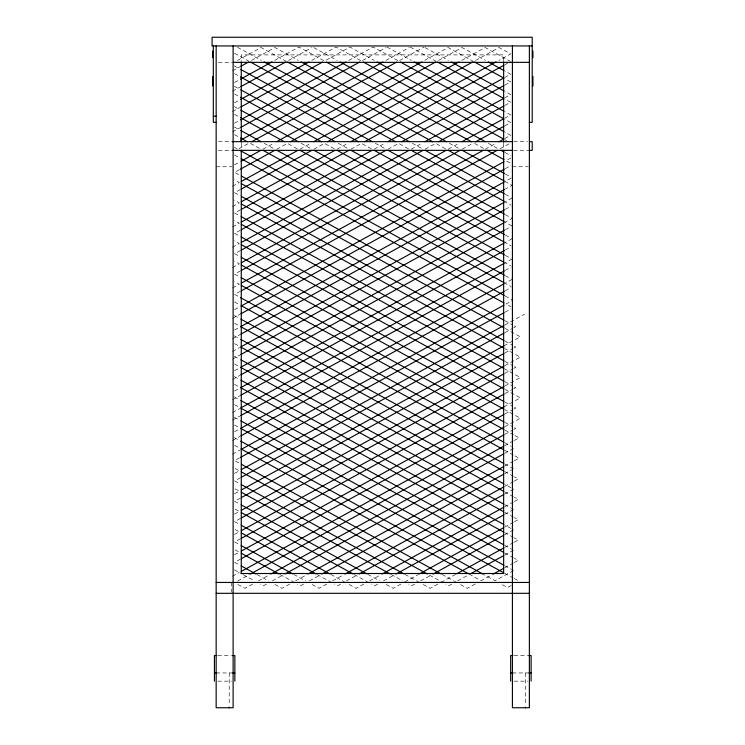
<?xml version="1.0" encoding="UTF-8"?>
<svg xmlns="http://www.w3.org/2000/svg" width="745" height="745" viewBox="0 0 745 745"><rect width="100%" height="100%" fill="white"/><g stroke="black" fill="none" stroke-linecap="round" stroke-linejoin="round"><path stroke-width="0.56" stroke-dasharray="3.73 2.79" d="M237.525 60.466L261.076 47.54L286.555 61.528M232.505 70.85L239.843 66.827M251.475 60.438L274.97 47.54L298.335 60.364M234.517 82.472L239.527 79.715M274.784 60.364L299.006 47.065L324.485 61.053L349.964 47.065L374.288 60.419M232.505 91.197L239.843 87.174M288.538 60.438L311.913 47.615M234.517 102.81L239.527 100.063M311.792 60.392L336.07 47.065L361.548 61.053M232.505 111.545L239.843 107.522M234.517 123.158L239.527 120.411M348.809 60.419L373.133 47.065L398.612 61.053M232.505 131.893L239.843 127.87M362.545 60.513L386.04 47.615M385.873 60.419L409.228 47.596M238.875 148.739L248.523 143.44M399.609 60.513L424.101 47.065M234.489 164.813L240.43 161.553M262.929 149.205L273.713 143.282M424.771 60.364L448.127 47.54L473.606 61.528M239.564 169.655L234.656 172.356L240.449 175.531M276.805 149.214L287.421 143.385L298.037 149.214M438.526 60.438L462.021 47.54L485.386 60.364M232.505 186.25L239.285 182.525L234.442 179.862M299.993 149.205L310.777 143.282M461.835 60.364L485.191 47.54L510.67 61.528M240.449 189.519L234.656 192.694L240.449 195.879M313.869 149.214L324.485 143.385L335.101 149.214M475.589 60.438L499.094 47.54L510.67 53.901L498.899 60.364M232.505 206.598L239.285 202.873L234.442 200.209M337.057 149.205L347.84 143.282M240.449 209.867L234.656 213.042L240.449 216.227M350.932 149.214L361.548 143.385L372.165 149.214M504.877 64.713L507.773 63.12M232.505 226.936L239.285 223.221L234.442 220.557M374.13 149.205L384.904 143.282M504.719 77.517L510.67 74.249L504.877 71.064M240.449 230.214L234.656 233.39L240.449 236.565M387.996 149.214L398.612 143.385L409.228 149.214M504.877 85.06L510.67 81.876L504.719 78.607M232.505 247.284L239.285 243.559L234.442 240.905M411.193 149.205L421.977 143.282M504.719 97.865L510.67 94.596L504.877 91.412M240.449 250.553L234.656 253.738L240.449 256.913M425.06 149.214L435.676 143.385L446.302 149.214M504.877 105.399L510.67 102.223L504.719 98.955M232.505 267.632L239.285 263.907L234.442 261.253M448.257 149.205L458.995 143.301M504.719 118.213L510.67 114.935L504.877 111.759M240.449 270.901L234.656 274.086L240.449 277.261M462.124 149.224L472.647 143.44M504.877 125.747L510.67 122.571L504.719 119.302M232.505 287.98L239.285 284.255L234.442 281.591M485.191 149.27L496.002 143.338M504.719 138.551L510.67 135.283L504.877 132.107M240.449 291.248L234.656 294.424L239.592 297.134M500.053 148.739L509.71 143.44M234.507 309.678L240.523 306.372M510.921 157.949L505.957 160.669L512.905 164.487M232.505 318.404L239.853 314.371M505.25 168.687L510.996 165.539M234.545 329.998L239.639 327.204M511.051 178.223L505.091 181.491L512.038 185.309L505.287 189.016M232.505 338.752L239.89 334.701M232.505 351.463L239.639 347.552M512.038 198.021L505.091 201.839L511.051 205.108M232.505 359.099L239.89 355.048M505.287 209.364L511.079 206.179M234.545 370.693L239.639 367.9M232.505 379.438L239.89 375.387M505.287 229.702L511.079 226.527M234.545 391.041L239.639 388.247M512.038 238.717L505.091 242.525L511.051 245.794M232.505 399.786L239.89 395.735M505.287 250.05L511.079 246.874M232.505 412.507L239.639 408.586M512.038 259.055L505.091 262.873L511.051 266.142M232.505 420.133L239.89 416.083M505.287 270.398L511.079 267.222M234.545 431.728L239.639 428.934M512.038 279.403L505.091 283.221L511.051 286.49M232.505 440.481L239.89 436.43M505.287 290.746L511.079 287.561M232.505 454.143L240.523 449.747M239.592 457.886L234.656 460.596L240.449 463.772M505.054 312.164L510.94 308.933M234.442 473.429L239.285 470.765L232.505 467.041M504.821 325.016L524.489 314.213M240.449 477.759L234.656 480.944L240.449 484.12M504.933 332.577L512.765 328.284M513.752 327.735L515.736 326.645L513.752 325.556M234.442 493.767L239.285 491.113L234.442 488.45M503.825 345.904L520.373 336.815L504.821 328.284M240.449 498.107L234.656 501.283L240.449 504.467M504.933 352.925L512.765 348.623M513.752 348.083L515.736 346.993L513.752 345.904M234.442 514.115L239.285 511.461L234.442 508.798M504.821 365.702L520.373 357.162L504.821 348.623M240.449 518.455L234.656 521.63L240.449 524.806M504.933 373.273L512.765 368.971M513.752 368.43L515.736 367.341L513.752 366.251M234.442 534.463L239.285 531.809L234.442 529.146M504.821 386.05L520.373 377.51L504.821 368.971M240.449 538.803L234.656 541.978L240.449 545.154M504.933 393.621L512.765 389.318M513.752 388.769L515.736 387.679L513.752 386.59M234.442 554.811L239.285 552.147L234.442 549.493M503.825 406.938L520.373 397.858L504.821 389.318M240.449 559.141L234.656 562.326L240.449 565.502M504.933 413.959L512.765 409.666M513.752 409.117L515.736 408.027L513.752 406.938M232.505 576.22L239.285 572.495M504.821 426.736L520.373 418.206L504.821 409.666M237.553 581.081L249.221 574.674M504.933 434.307L512.765 430.014M513.752 429.465L515.736 428.375L513.752 427.285M252.648 584.071L244.928 588.308L236.519 583.698M258.496 580.858L270.212 574.423M504.495 445.817L513.268 441.003M514.236 440.481L519.06 437.827L514.395 435.266M266.44 584.127L263.46 585.766L260.48 584.127M272.335 580.886L283.975 574.497M504.607 453.388L513.435 448.546M289.712 584.071L281.992 588.308L274.272 584.071M295.56 580.858L307.275 574.423M504.626 466.1L513.314 461.323M514.274 460.801L519.06 458.175L514.236 455.521M303.504 584.127L300.524 585.766L297.544 584.127M309.408 580.886L321.039 574.497M504.682 473.699L511.573 469.909M326.776 584.071L319.056 588.308L311.336 584.071M332.624 580.858L344.348 574.423M504.626 486.438L513.37 481.643M514.339 481.112L518.194 478.998L514.339 476.875M340.567 584.127L337.587 585.766L334.607 584.127M346.472 580.886L358.103 574.497M504.682 494.037L513.566 489.167L504.682 484.287M363.839 584.071L356.119 588.308L348.399 584.071M369.688 580.858L381.412 574.423M504.626 506.786L513.37 501.99M514.339 501.46L518.194 499.336L514.339 497.222M377.631 584.127L374.651 585.766L371.671 584.127M383.535 580.886L395.167 574.497M504.682 514.385L513.566 509.515M400.903 584.071L393.183 588.308L385.463 584.071M404.768 581.947L418.476 574.423M504.626 527.134L513.37 522.338M514.339 521.807L518.194 519.684L514.339 517.57M414.695 584.127L411.715 585.766L408.735 584.127M420.599 580.886L432.24 574.497M504.682 534.733L513.566 529.863L504.682 524.983M437.976 584.071L430.247 588.308L422.527 584.071M455.689 574.339L441.832 581.947L428.263 574.497M504.626 547.482L513.37 542.677M514.339 542.146L518.194 540.032L514.339 537.909M451.759 584.127L448.779 585.766L445.808 584.127M457.709 580.867L469.546 574.367L481.13 580.718L491.942 574.786M504.682 555.081L513.566 550.201M475.208 583.968L467.311 588.308L459.591 584.071M504.626 567.82L513.37 563.024M514.339 562.494L518.194 560.38L514.339 558.256M513.566 570.549L495.034 580.718L484.222 574.786M511.34 585.44L507.475 587.554L500.77 583.875M218.425 62.356L231.993 62.356M218.49 141.652L232.431 141.652M513.631 141.652L527.572 141.652M218.425 150.35L233.12 150.35M513.538 150.35L529.369 150.35M216.162 166.759L231.993 166.759M512.411 166.759L528.233 166.759M217.829 655.553L231.453 655.553M514.078 655.553L527.702 655.553M216.162 672.949L231.993 672.949M512.411 672.949L528.233 672.949M217.829 681.154L231.453 681.154M514.078 681.154L527.702 681.154M425.05 47.596L448.322 60.364M410.197 47.065L436.542 61.528M387.028 47.065L411.305 60.392M504.719 139.641L506.702 140.731M313.869 47.596L337.224 60.419M488.282 143.338L499.094 149.27M505.008 152.52L510.93 155.77M474.574 143.44L484.222 148.739M449.384 143.282L461.164 149.745M505.287 173.967L511.079 177.142M237.506 47.317L261.272 60.364M412.32 143.282L423.104 149.205M505.287 194.315L511.079 197.49M234.517 53.314L249.491 61.528M234.312 65.914L239.843 68.95M375.257 143.282L387.028 149.745M505.287 214.662L512.038 218.369L505.091 222.187L512.038 225.996M234.517 73.653L239.527 76.409M234.312 86.262L239.843 89.298M338.193 143.282L349.964 149.745M505.287 235.001L511.079 238.186M234.517 94L239.527 96.757M234.312 106.6L239.843 109.636M301.129 143.282L311.913 149.205M505.287 255.349L511.079 258.534M234.517 114.348L239.527 117.105M234.312 126.948L239.843 129.984M264.103 143.301L274.849 149.205M505.287 275.697L511.079 278.872M234.517 134.696L239.527 137.443M250.45 143.44L260.983 149.224M234.312 147.296L237.012 148.776M505.25 296.016L512.905 300.226L505.957 304.044L510.921 306.763M234.489 155.025L240.43 158.285M504.933 320.713L512.765 325.016M504.933 341.061L512.765 345.354M504.933 361.399L512.765 365.702M504.933 381.747L512.765 386.05M504.933 402.095L512.765 406.397M504.933 422.443L512.765 426.736M504.821 430.014L513.454 434.754M504.672 442.651L511.452 446.367M234.507 301.976L240.523 305.273M504.495 450.185L513.268 454.99M234.265 315.507L239.89 318.59M504.682 463.949L513.566 468.819M234.545 323.293L239.639 326.087M504.626 471.548L513.37 476.344M234.265 335.855L239.89 338.938M234.545 343.641L239.639 346.434M504.626 491.896L513.37 496.692M234.265 356.203L239.89 359.286M504.682 504.635L511.573 508.425M234.545 363.979L239.639 366.782M504.626 512.234L513.37 517.039M234.265 376.542L239.89 379.633M234.545 384.327L239.639 387.121M504.626 532.582L513.37 537.378M234.265 396.889L239.89 399.972M504.682 545.331L511.573 549.112M234.545 404.675L239.639 407.468M504.626 552.93L513.37 557.726M234.265 417.237L239.89 420.32M504.682 565.679L511.573 569.459M234.545 425.022L239.639 427.816M504.626 573.278L513.314 578.046M514.274 578.567L519.06 581.193M234.265 437.585L239.853 440.649M234.507 445.342L240.523 448.648M442.027 574.423L455.735 581.947M404.963 574.423L418.671 581.947M391.2 574.497L402.84 580.886M367.9 574.423L379.615 580.858M354.136 574.497L367.704 581.947M330.836 574.423L344.535 581.947M317.072 574.497L330.64 581.947M293.763 574.423L305.487 580.858M280.008 574.497L293.577 581.947M256.923 574.544L268.423 580.858M234.442 569.841L242.265 574.134M243.261 574.674L254.641 580.923M525.458 672.949L525.458 705.422M503.648 60.708L503.648 54.897L241.268 54.897L241.268 60.708M503.648 143.263L503.648 149.084M241.268 143.263L241.268 149.084M231.704 582.45L231.704 592.228M229.218 672.949L229.218 705.422"/><path stroke-width="1.12" d="M240.803 66.296L248.523 62.059M240.533 79.166L271.888 61.956M240.803 86.644L285.586 62.059M240.533 99.513L308.914 61.975M240.803 106.991L322.566 62.105M240.533 119.852L345.913 62.012M240.803 127.339L359.621 62.114M240.533 140.2L382.977 62.012M251.475 141.82L396.685 62.114M241.427 161.004L260.974 150.276M276.609 141.69L421.875 61.956M240.542 169.124L274.849 150.294M290.401 141.755L435.583 62.059M241.278 181.435L298.037 150.276M313.673 141.69L458.939 61.956M241.408 188.988L311.913 150.294M327.465 141.755L472.647 62.059M241.278 201.783L335.101 150.276M350.737 141.69L496.002 61.956M241.408 209.336L348.977 150.294M364.529 141.755L503.918 65.243M241.278 222.131L372.165 150.276M387.8 141.69L503.722 78.067L474.574 62.059M241.408 229.683L386.04 150.294M401.592 141.755L503.918 85.582M241.278 242.47L409.228 150.276M424.874 141.69L503.722 98.405L437.511 62.059M241.408 250.031L423.104 150.294M438.656 141.755L503.918 105.93M241.278 262.817L446.302 150.276M461.872 141.727L503.722 118.753L400.531 62.105M241.408 270.37L460.168 150.294M475.589 141.82L503.918 126.278M241.278 283.165L483.272 150.322M498.899 141.746L503.722 139.101L363.476 62.114M241.408 290.718L497.101 150.36M504.039 161.721L241.52 305.822L503.508 449.635M240.812 313.85L504.291 169.217M504.123 182.022L240.654 326.645L503.639 470.998M240.849 334.17L504.318 189.547M504.123 202.37L240.654 346.993L503.639 491.346M240.849 354.518L504.318 209.894M504.123 222.708L240.654 367.341L503.639 511.694M240.849 374.865L504.318 230.233M504.123 243.056L240.654 387.679L503.639 532.042M240.849 395.204L504.318 250.581M504.123 263.404L240.654 408.027L503.639 552.38M240.849 415.552L504.318 270.929M504.123 283.752L240.654 428.375L503.639 572.728M240.849 435.899L504.318 291.276M503.993 305.115L241.52 449.198L468.558 573.818M240.579 457.346L504.076 312.704M241.278 469.676L503.825 325.556M241.408 477.228L503.965 333.108M241.278 490.024L503.825 345.904M241.408 497.576L503.965 353.456M241.278 510.372L503.825 366.251M241.408 517.924L503.965 373.804M241.278 530.71L503.825 386.59M241.408 538.272L503.965 394.152M241.278 551.058L503.825 406.938M241.408 558.61L503.965 414.49M241.278 571.406L503.825 427.285M250.208 574.134L503.965 434.838M271.18 573.892L503.508 446.367M284.972 573.957L503.648 453.919M308.244 573.892L503.639 466.64M322.036 573.957L503.713 474.22M345.308 573.892L503.639 486.988M359.099 573.957L503.713 494.568M382.371 573.892L503.639 507.336M396.163 573.957L503.713 514.916M419.435 573.892L503.639 527.674M433.227 573.957L503.713 535.264M456.676 573.799L503.639 548.022M470.542 573.818L503.713 555.612M492.911 574.255L503.639 568.37M532.219 45.948L212.083 45.948L212.083 37.25L532.219 37.25L532.219 122.357L529.369 122.357M233.12 62.356L529.369 62.356M213.312 116.248L216.162 116.248M216.162 122.357L213.312 122.357L213.312 45.948M232.431 141.652L512.467 141.652M529.9 141.652L532.219 141.652L532.219 150.35L529.9 150.35M232.431 150.35L512.467 150.35M216.162 582.45L529.369 582.45M216.162 593.318L529.369 593.318M216.693 655.553L214.43 655.553L214.43 681.154M232.589 655.553L234.861 655.553L234.861 681.154M512.942 655.553L510.67 655.553L510.67 681.154M528.838 655.553L531.111 655.553L531.111 681.154M214.43 672.949L216.693 672.949M232.589 672.949L234.861 672.949M510.67 672.949L512.942 672.949M528.838 672.949L531.111 672.949M488.282 61.956L503.918 70.542M451.219 61.956L503.918 90.881M414.183 61.975L503.918 111.228M377.184 62.012L503.918 131.576M340.12 62.012L485.386 141.746M501.068 150.36L504.02 151.98M326.412 62.114L471.622 141.82M487.174 150.36L503.983 159.588M301.231 61.956L446.488 141.69M462.124 150.276L504.318 173.436M287.523 62.059L432.705 141.755M448.257 150.294L504.123 180.96M264.158 61.956L409.424 141.69M425.06 150.276L504.318 193.784M250.46 62.059L395.632 141.755M411.193 150.294L504.123 201.308M240.803 69.481L372.36 141.69M387.996 150.276L504.318 214.132M240.533 76.959L358.569 141.755M374.13 150.294L504.123 221.656M240.803 89.828L335.297 141.69M350.932 150.276L504.318 234.479M240.533 97.306L321.505 141.755M337.057 150.294L504.123 241.995M240.803 110.167L298.233 141.69M313.869 150.276L504.318 254.818M240.533 117.654L284.441 141.755M299.993 150.294L504.123 262.342M240.803 130.515L261.225 141.727M276.805 150.276L504.318 275.166M240.533 138.002L247.508 141.82M262.929 150.294L504.123 282.69M240.784 150.853L504.291 295.495M241.427 158.834L504.039 302.992M241.408 176.062L503.965 320.182M241.278 183.615L503.825 327.735M241.408 196.41L503.965 340.53M241.278 203.962L503.825 348.083M241.408 216.748L503.965 360.878M241.278 224.31L503.825 368.43M241.408 237.096L503.965 381.216M241.278 244.649L503.825 388.769M241.408 257.444L503.965 401.564M241.278 264.997L503.825 409.117M241.408 277.792L503.965 421.912M241.278 285.344L503.825 429.465M240.579 297.674L503.741 442.139M240.849 319.121L503.713 463.418M240.849 339.469L503.713 483.766M240.849 359.816L503.713 504.104M240.849 380.164L503.713 524.452M240.849 400.503L503.713 544.8M240.849 420.851L503.713 565.148M240.812 441.18L483.254 574.255M241.408 464.303L441.059 573.892M241.278 471.855L427.276 573.957M241.408 484.65L403.995 573.892M241.278 492.203L390.203 573.957M241.408 504.998L366.931 573.892M241.278 512.551L353.139 573.957M241.408 525.337L329.867 573.892M241.278 532.899L316.076 573.957M241.408 545.685L292.804 573.892M241.278 553.237L279.012 573.957M241.408 566.032L255.991 574.032M532.917 51.051L532.917 57.663M532.917 76.381L532.917 85.945M529.369 45.948L529.369 707.75L512.411 707.75L512.411 45.948M525.458 707.154L525.458 707.75M503.648 61.872L503.648 142.109M503.648 150.248L503.648 573.501L241.268 573.501L241.268 150.248M241.268 61.872L241.268 142.109M233.12 45.948L233.12 707.75L216.162 707.75L216.162 45.948M229.218 707.154L229.218 707.75M212.614 51.051L212.614 57.663M212.614 76.381L212.614 85.945"/></g></svg>
